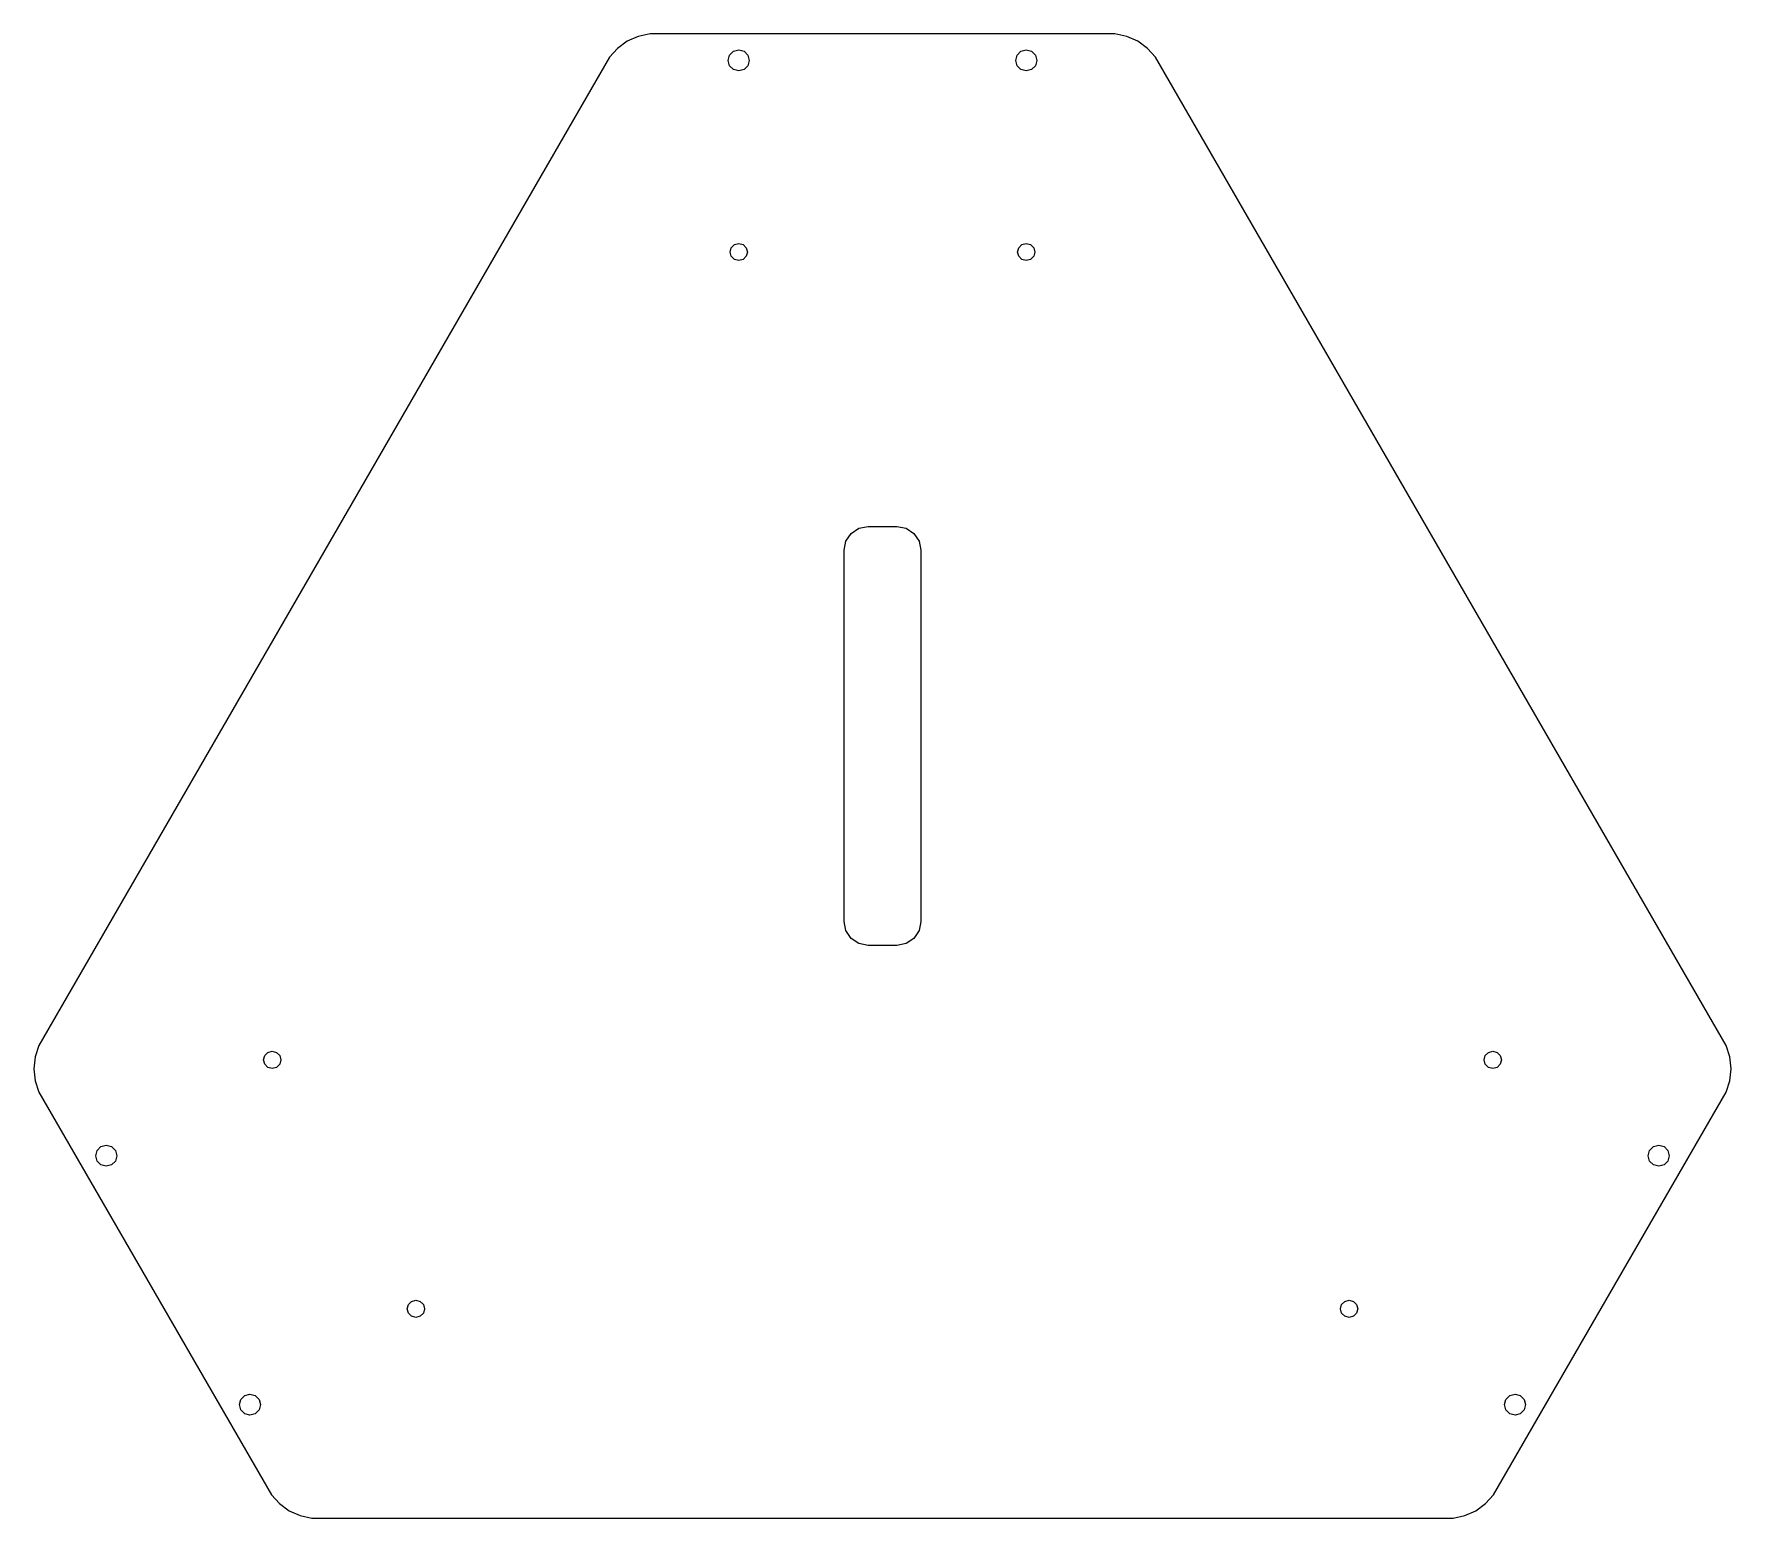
# Model space of a CAD drawing. Header units: metres. Extents: x -177 to 177, y -135 to 175.
import ezdxf

# ---------------------------------------------------------------- set-up
doc = ezdxf.new("R2010")
doc.units = ezdxf.units.M

msp = doc.modelspace()

# ---------------------------------------------------------------- linework, layer by layer
for p, q in [((-53.2676, 173.769), (-55.2971, 172.294)), ((-50.9758, 174.789), (-53.2676, 173.769)), ((-48.5219, 175.311), (-50.9758, 174.789)), ((48.5219, 175.311), (-48.5219, 175.311)), ((50.9758, 174.789), (48.5219, 175.311)), ((53.2676, 173.769), (50.9758, 174.789)), ((55.2971, 172.294), (53.2676, 173.769)), ((-56.9758, 170.43), (-176.085, -35.8726)), ((-55.2971, 172.294), (-56.9758, 170.43)), ((-32.2, 169.777), (-31.9052, 170.877)), ((-31.9052, 170.877), (-31.1, 171.682)), ((-31.1, 171.682), (-30, 171.977)), ((-30, 171.977), (-28.9, 171.682)), ((-28.9, 171.682), (-28.0947, 170.877)), ((-28.0947, 170.877), (-27.8, 169.777)), ((27.8, 169.777), (28.0947, 170.877)), ((28.0947, 170.877), (28.9, 171.682)), ((28.9, 171.682), (30, 171.977)), ((30, 171.977), (31.1, 171.682)), ((31.1, 171.682), (31.9052, 170.877)), ((31.9052, 170.877), (32.2, 169.777)), ((56.9758, 170.43), (55.2971, 172.294)), ((176.085, -35.8726), (56.9758, 170.43)), ((-31.9052, 168.677), (-32.2, 169.777)), ((-31.1, 167.871), (-31.9052, 168.677)), ((-30, 167.577), (-31.1, 167.871)), ((-28.9, 167.871), (-30, 167.577)), ((-28.0947, 168.677), (-28.9, 167.871)), ((-27.8, 169.777), (-28.0947, 168.677)), ((28.0947, 168.677), (27.8, 169.777)), ((28.9, 167.871), (28.0947, 168.677)), ((30, 167.577), (28.9, 167.871)), ((31.1, 167.871), (30, 167.577)), ((31.9052, 168.677), (31.1, 167.871)), ((32.2, 169.777), (31.9052, 168.677)), ((-31.5588, 130.677), (-30.9, 131.336)), ((-30.9, 131.336), (-30, 131.577)), ((-30, 131.577), (-29.1, 131.336)), ((-29.1, 131.336), (-28.4411, 130.677)), ((28.4411, 130.677), (29.1, 131.336)), ((29.1, 131.336), (30, 131.577)), ((30, 131.577), (30.9, 131.336)), ((30.9, 131.336), (31.5588, 130.677)), ((-31.8, 129.777), (-31.5588, 130.677)), ((-31.5588, 128.877), (-31.8, 129.777)), ((-30.9, 128.218), (-31.5588, 128.877)), ((-30, 127.977), (-30.9, 128.218)), ((-29.1, 128.218), (-30, 127.977)), ((-28.4411, 128.877), (-29.1, 128.218)), ((-28.4411, 130.677), (-28.2, 129.777)), ((-28.2, 129.777), (-28.4411, 128.877)), ((28.2, 129.777), (28.4411, 130.677)), ((28.4411, 128.877), (28.2, 129.777)), ((29.1, 128.218), (28.4411, 128.877)), ((30, 127.977), (29.1, 128.218)), ((30.9, 128.218), (30, 127.977)), ((31.5588, 128.877), (30.9, 128.218)), ((31.5588, 130.677), (31.8, 129.777)), ((31.8, 129.777), (31.5588, 128.877)), ((-7.61938, 69.4134), (-6.53552, 71.0355)), ((-6.53552, 71.0355), (-4.91341, 72.1194)), ((-4.91341, 72.1194), (-3, 72.5)), ((-3, 72.5), (3, 72.5)), ((3, 72.5), (4.91341, 72.1194)), ((4.91341, 72.1194), (6.53552, 71.0355)), ((6.53552, 71.0355), (7.61938, 69.4134)), ((-8, 67.5), (-7.61938, 69.4134)), ((-8, -10), (-8, 67.5)), ((7.61938, 69.4134), (8, 67.5)), ((8, 67.5), (8, -10)), ((-7.61938, -11.9134), (-8, -10)), ((8, -10), (7.61938, -11.9134)), ((-6.53552, -13.5355), (-7.61938, -11.9134)), ((-4.91341, -14.6194), (-6.53552, -13.5355)), ((6.53552, -13.5355), (4.91341, -14.6194)), ((7.61938, -11.9134), (6.53552, -13.5355)), ((-3, -15), (-4.91341, -14.6194)), ((3, -15), (-3, -15)), ((4.91341, -14.6194), (3, -15)), ((-176.86, -38.2585), (-177.122, -40.7534)), ((-176.085, -35.8726), (-176.86, -38.2585)), ((-129.19, -38.9076), (-128.949, -38.0076)), ((-128.949, -39.8076), (-129.19, -38.9076)), ((-128.949, -38.0076), (-128.29, -37.3488)), ((-128.29, -37.3488), (-127.39, -37.1076)), ((-127.39, -37.1076), (-126.49, -37.3488)), ((-126.49, -37.3488), (-125.831, -38.0076)), ((-125.831, -38.0076), (-125.59, -38.9076)), ((-125.59, -38.9076), (-125.831, -39.8076)), ((125.59, -38.9076), (125.831, -38.0076)), ((125.831, -39.8076), (125.59, -38.9076)), ((125.831, -38.0076), (126.49, -37.3488)), ((126.49, -37.3488), (127.39, -37.1076)), ((127.39, -37.1076), (128.29, -37.3488)), ((128.29, -37.3488), (128.949, -38.0076)), ((128.949, -38.0076), (129.19, -38.9076)), ((129.19, -38.9076), (128.949, -39.8076)), ((176.86, -38.2585), (176.085, -35.8726)), ((177.122, -40.7534), (176.86, -38.2585)), ((-177.122, -40.7534), (-176.86, -43.2484)), ((-128.29, -40.4664), (-128.949, -39.8076)), ((-127.39, -40.7076), (-128.29, -40.4664)), ((-126.49, -40.4664), (-127.39, -40.7076)), ((-125.831, -39.8076), (-126.49, -40.4664)), ((126.49, -40.4664), (125.831, -39.8076)), ((127.39, -40.7076), (126.49, -40.4664)), ((128.29, -40.4664), (127.39, -40.7076)), ((128.949, -39.8076), (128.29, -40.4664)), ((176.86, -43.2484), (177.122, -40.7534)), ((-176.86, -43.2484), (-176.085, -45.6343)), ((-176.085, -45.6343), (-127.563, -129.677)), ((127.563, -129.677), (176.085, -45.6343)), ((176.085, -45.6343), (176.86, -43.2484)), ((-164.231, -58.9076), (-163.936, -57.8076)), ((-163.936, -60.0076), (-164.231, -58.9076)), ((-163.936, -57.8076), (-163.131, -57.0023)), ((-163.131, -60.8129), (-163.936, -60.0076)), ((-163.131, -57.0023), (-162.031, -56.7076)), ((-162.031, -56.7076), (-160.931, -57.0023)), ((-160.931, -57.0023), (-160.126, -57.8076)), ((-160.126, -60.0076), (-160.931, -60.8129)), ((-160.126, -57.8076), (-159.831, -58.9076)), ((-159.831, -58.9076), (-160.126, -60.0076)), ((159.831, -58.9076), (160.126, -57.8076)), ((160.126, -60.0076), (159.831, -58.9076)), ((160.126, -57.8076), (160.931, -57.0023)), ((160.931, -60.8129), (160.126, -60.0076)), ((160.931, -57.0023), (162.031, -56.7076)), ((162.031, -56.7076), (163.131, -57.0023)), ((163.131, -57.0023), (163.936, -57.8076)), ((163.936, -60.0076), (163.131, -60.8129)), ((163.936, -57.8076), (164.231, -58.9076)), ((164.231, -58.9076), (163.936, -60.0076)), ((-162.031, -61.1076), (-163.131, -60.8129)), ((-160.931, -60.8129), (-162.031, -61.1076)), ((162.031, -61.1076), (160.931, -60.8129)), ((163.131, -60.8129), (162.031, -61.1076)), ((-99.1899, -90.8691), (-98.9488, -89.9691)), ((-98.9488, -91.7691), (-99.1899, -90.8691)), ((-98.9488, -89.9691), (-98.2899, -89.3103)), ((-98.2899, -92.428), (-98.9488, -91.7691)), ((-98.2899, -89.3103), (-97.3899, -89.0691)), ((-97.3899, -89.0691), (-96.4899, -89.3103)), ((-96.4899, -89.3103), (-95.8311, -89.9691)), ((-95.8311, -91.7691), (-96.4899, -92.4279)), ((-95.8311, -89.9691), (-95.5899, -90.8691)), ((-95.5899, -90.8691), (-95.8311, -91.7691)), ((95.5899, -90.8691), (95.8311, -89.9691)), ((95.8311, -91.7691), (95.5899, -90.8691)), ((95.8311, -89.9691), (96.4899, -89.3103)), ((96.4899, -92.4279), (95.8311, -91.7691)), ((96.4899, -89.3103), (97.3899, -89.0691)), ((97.3899, -89.0691), (98.2899, -89.3103)), ((98.2899, -89.3103), (98.9488, -89.9691)), ((98.9488, -91.7691), (98.2899, -92.428)), ((98.9488, -89.9691), (99.1899, -90.8691)), ((99.1899, -90.8691), (98.9488, -91.7691)), ((-97.3899, -92.6691), (-98.2899, -92.428)), ((-96.4899, -92.4279), (-97.3899, -92.6691)), ((97.3899, -92.6691), (96.4899, -92.4279)), ((98.2899, -92.428), (97.3899, -92.6691)), ((-134.231, -110.869), (-133.936, -109.769)), ((-133.936, -109.769), (-133.131, -108.964)), ((-133.131, -108.964), (-132.031, -108.669)), ((-132.031, -108.669), (-130.931, -108.964)), ((-130.931, -108.964), (-130.126, -109.769)), ((-130.126, -109.769), (-129.831, -110.869)), ((129.831, -110.869), (130.126, -109.769)), ((130.126, -109.769), (130.931, -108.964)), ((130.931, -108.964), (132.031, -108.669)), ((132.031, -108.669), (133.131, -108.964)), ((133.131, -108.964), (133.936, -109.769)), ((133.936, -109.769), (134.231, -110.869)), ((-133.936, -111.969), (-134.231, -110.869)), ((-133.131, -112.774), (-133.936, -111.969)), ((-132.031, -113.069), (-133.131, -112.774)), ((-130.931, -112.774), (-132.031, -113.069)), ((-130.126, -111.969), (-130.931, -112.774)), ((-129.831, -110.869), (-130.126, -111.969)), ((130.126, -111.969), (129.831, -110.869)), ((130.931, -112.774), (130.126, -111.969)), ((132.031, -113.069), (130.931, -112.774)), ((133.131, -112.774), (132.031, -113.069)), ((133.936, -111.969), (133.131, -112.774)), ((134.231, -110.869), (133.936, -111.969)), ((-127.563, -129.677), (-125.884, -131.541)), ((125.884, -131.541), (127.563, -129.677)), ((-125.884, -131.541), (-123.855, -133.016)), ((-123.855, -133.016), (-121.563, -134.036)), ((-121.563, -134.036), (-119.109, -134.558)), ((-119.109, -134.558), (119.109, -134.558)), ((119.109, -134.558), (121.563, -134.036)), ((121.563, -134.036), (123.855, -133.016)), ((123.855, -133.016), (125.884, -131.541))]:
    msp.add_line(p, q)

doc.saveas('drawing.dxf')
